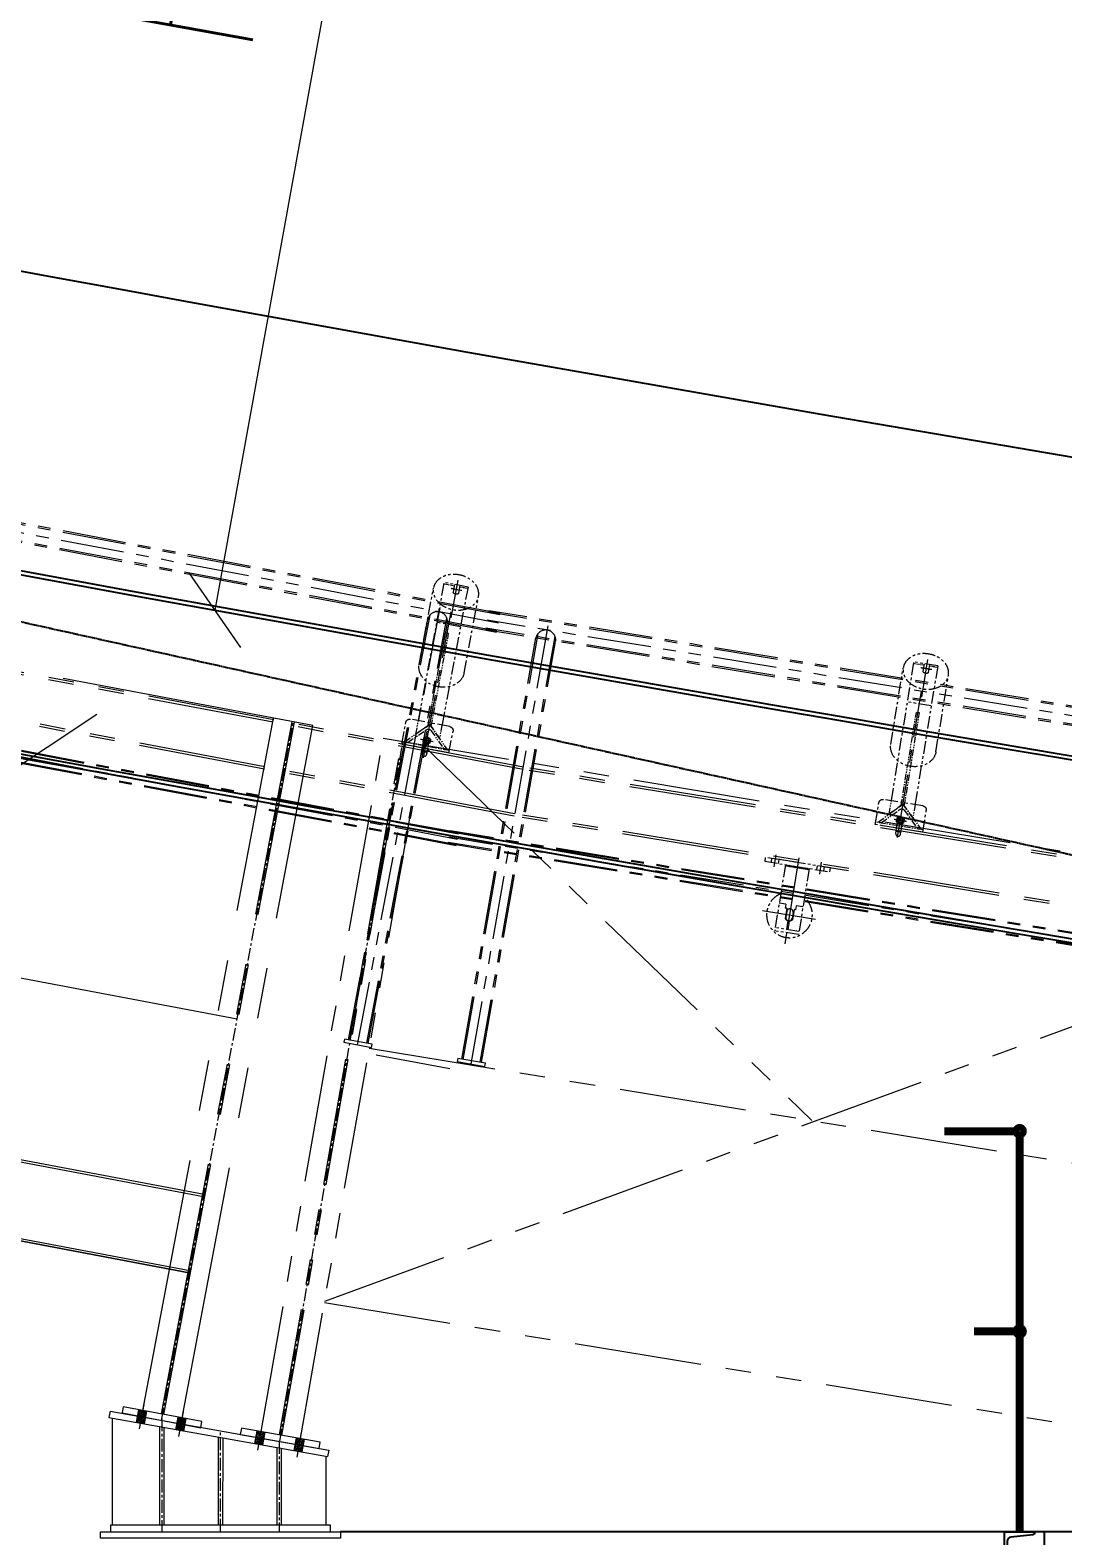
# Model space of a CAD drawing. Header units: millimetres. Extents: x -243837 to -5443, y 40 to 285140.
# Drawn here: x -130778 to -128198, y 110630 to 114390 of the extents above; entities that cross this region are included whole.
import ezdxf

# ---------------------------------------------------------------- set-up
doc = ezdxf.new("R2010")
doc.units = ezdxf.units.MM
for name, pattern in [('0', [0]), ('10326142$0$ELKABZEM', [4.001, 3, -0.5, 0.001, -0.5]), ('CENTER', [50.8, 31.75, -6.35, 6.35, -6.35]), ('CENTER2', [1.125, 0.75, -0.125, 0.125, -0.125]), ('HIDDEN', [0.375, 0.25, -0.125]), ('PHANTOM', [63.5, 31.75, -6.35, 6.35, -6.35, 6.35, -6.35]), ('PHANTOM2', [1.25, 0.625, -0.125, 0.125, -0.125, 0.125, -0.125])]:
    doc.linetypes.add(name, pattern=pattern)
doc.layers.add('0-45-GRID MARKS', color=6, linetype='Continuous')
doc.layers.add('3', color=3, linetype='Continuous')
for name, color, linetype, lineweight in [('2', 3, 'Continuous', 20), ('CEN', 1, 'CENTER', 9), ('OBJECT R', 3, 'Continuous', 25), ('PHANTAM', 21, 'PHANTOM', 0), ('phantom', 4, 'PHANTOM', 5), ('R-OBJECT', 2, 'Continuous', 20)]:
    doc.layers.add(name, color=color, linetype=linetype, lineweight=lineweight)
doc.styles.add('KA', font='romans.shx', dxfattribs={"width": 0.7})
doc.dimstyles.new('rakesh', dxfattribs={"dimscale": 160, "dimtxt": 2.5, "dimasz": 1, "dimexe": 0.8, "dimexo": 0.8, "dimgap": 1, "dimtad": 1, "dimdec": 0, "dimzin": 0, "dimdsep": 46, "dimtxsty": 'KA', "dimblk": 'OBLIQUE', "dimcen": 1.5, "dimclrd": 1, "dimclre": 1, "dimclrt": 2, "dimadec": 0, "dimazin": 0, "dimtfac": 1, "dimtdec": 0, "dimtmove": 0, "dimatfit": 2, "dimfxl": 0, "dimtolj": 1, "dimtzin": 0, "dimlwd": -1, "dimlwe": -1, "dimarcsym": 1})
doc.dimstyles.new('rakesh$0', dxfattribs={"dimscale": 160, "dimtxt": 2.5, "dimasz": 1, "dimexe": 0.8, "dimexo": 0.8, "dimgap": 1, "dimtad": 1, "dimdec": 0, "dimzin": 0, "dimdsep": 46, "dimtxsty": 'KA', "dimblk": 'OBLIQUE', "dimcen": 1.5, "dimclrd": 1, "dimclre": 1, "dimclrt": 2, "dimadec": 0, "dimazin": 0, "dimtfac": 1, "dimtdec": 0, "dimtmove": 0, "dimatfit": 2, "dimfxl": 1, "dimtolj": 1, "dimtzin": 0, "dimlwd": -1, "dimlwe": -1, "dimarcsym": 1})
pattern_1 = [(44.55, (3792857.4753, -395619.8113), (-2.1922857055, 2.2269953716), [])]
pattern_2 = [(44.55, (3788554.5642, -395586.7708), (-2.1922857055, 2.2269953716), [])]
pattern_3 = [(47.00527599, (-4950650.6916, -2456771.3008), (-2.2856765603, 2.1310344112), [])]

# ---------------------------------------------------------------- blocks, each defined once
blk = doc.blocks.new('_Oblique')
at = {"color": 0, "linetype": 'ByBlock', "lineweight": -2}
blk.add_line((-0.5, -0.5), (0.5, 0.5), dxfattribs=at)
blk = doc.blocks.new('*D224')
at = {"layer": 'DEFPOINTS', "color": 0, "ltscale": 10, "transparency": 16777216}
for p in [(-106760.2, 129714.9), (-190510.6, 125814.8, -169.4), (-106760.2, 110177.3)]:
    blk.add_point(p, dxfattribs=at)
at = {"layer": 'R-OBJECT', "color": 1, "ltscale": 10, "transparency": 16777216}
for p, q in [((-190510.6, 125942.8), (-190510.6, 129906.9)), ((-106760.2, 110305.3), (-106760.2, 129906.9)), ((-190510.6, 129714.9), (-106760.2, 129714.9))]:
    blk.add_line(p, q, dxfattribs=at)
at = {"layer": 'R-OBJECT', "color": 1, "ltscale": 10, "transparency": 16777216, "xscale": 160, "yscale": 160, "zscale": 160, "rotation": 180}
blk.add_blockref('_Oblique', (-190510.6, 129714.9), dxfattribs=at)
at = {"layer": 'R-OBJECT', "color": 1, "ltscale": 10, "transparency": 16777216, "xscale": 160, "yscale": 160, "zscale": 160}
blk.add_blockref('_Oblique', (-106760.2, 129714.9), dxfattribs=at)
at = {"layer": 'R-OBJECT', "color": 2, "ltscale": 10, "transparency": 16777216, "insert": (-148635.4, 130179.7), "char_height": 400, "attachment_point": 5, "style": 'KA'}
blk.add_mtext('\\A1;83750 (HORIZONTAL PULLEY CRS.)', dxfattribs=at)
blk = doc.blocks.new('*D228')
at = {"layer": 'DEFPOINTS', "color": 0, "ltscale": 10, "transparency": 16777216}
for p in [(-191009.9, 127989.4), (-191009.9, 115545.1, -13.1), (-108009.9, 113403.9)]:
    blk.add_point(p, dxfattribs=at)
at = {"layer": 'R-OBJECT', "color": 1, "ltscale": 10, "transparency": 16777216}
for p, q in [((-191009.9, 115673.1), (-191009.9, 128181.4)), ((-108009.9, 113531.9), (-108009.9, 128181.4)), ((-108009.9, 127989.4), (-191009.9, 127989.4))]:
    blk.add_line(p, q, dxfattribs=at)
at = {"layer": 'R-OBJECT', "color": 1, "ltscale": 10, "transparency": 16777216, "xscale": 160, "yscale": 160, "zscale": 160, "rotation": 180}
blk.add_blockref('_Oblique', (-191009.9, 127989.4), dxfattribs=at)
at = {"layer": 'R-OBJECT', "color": 1, "ltscale": 10, "transparency": 16777216, "xscale": 160, "yscale": 160, "zscale": 160}
blk.add_blockref('_Oblique', (-108009.9, 127989.4), dxfattribs=at)
at = {"layer": 'R-OBJECT', "color": 2, "ltscale": 10, "transparency": 16777216, "insert": (-149509.9, 128349.4), "char_height": 400, "attachment_point": 5, "style": 'KA'}
blk.add_mtext('\\A1;83000', dxfattribs=at)
blk = doc.blocks.new('A$C37F64B42')
at = {"layer": 'PHANTAM', "ltscale": 5}
for p, q in [((2000, 1124, 0), (-2002.5, 1124)), ((2000, 1120.4, 0), (-2002.5, 1120.4, 0)), ((2000, 1100, 0), (-2002.5, 1100, 0)), ((-1850, 0, 0), (-1850, 1124, 0)), ((0, 0), (0, 1124)), ((1850, 0, 0), (1850, 1124, 0)), ((2000, 1079.6, 0), (-2002.5, 1079.6, 0)), ((2000, 1076, 0), (-2002.5, 1076, 0)), ((-1875, 8, 0), (-1875, 1076, 0)), ((-1871.4, 8, 0), (-1871.4, 1087.9, 0)), ((-1828.6, 8, 0), (-1828.6, 1087.9, 0)), ((-1825, 8, 0), (-1825, 1076, 0)), ((-25, 8), (-25, 1076)), ((-21.4, 8), (-21.4, 1087.9)), ((21.4, 8), (21.4, 1087.9)), ((25, 8), (25, 1076)), ((1825, 8, 0), (1825, 1076, 0)), ((1828.6, 8, 0), (1828.6, 1087.9, 0)), ((1871.4, 8, 0), (1871.4, 1087.9, 0)), ((1875, 8, 0), (1875, 1076, 0)), ((2000, 566, 0), (-2002.5, 566, 0)), ((2000, 563.4, 0), (-2002.5, 563.4, 0)), ((2000, 550, 0), (-2002.5, 550, 0)), ((2000, 536.6, 0), (-2002.5, 536.6, 0)), ((2000, 534, 0), (-2002.5, 534, 0))]:
    blk.add_line(p, q, dxfattribs=at)
at = {"layer": 'PHANTAM', "ltscale": 5, "elevation": 0}
for points in [[(-1815, 8), (-1885, 8), (-1885, 0), (-1815, 0)], [(35, 8), (-35, 8), (-35, 0), (35, 0)], [(1885, 8), (1815, 8), (1815, 0), (1885, 0)]]:
    blk.add_lwpolyline(points, close=True, dxfattribs=at)
at = {"layer": 'PHANTAM', "ltscale": 5}
for centre in [(-1850, 1075, 0), (0, 1075), (1850, 1075, 0)]:
    blk.add_arc(centre, 25, 2.3383, 177.6617, dxfattribs=at)
blk = doc.blocks.new('A$C08FB2F03')
at = {"layer": 'PHANTAM', "ltscale": 20}
h = blk.add_hatch(dxfattribs=at)
h.set_pattern_fill('ANSI31', color=256, scale=25, angle=-0.45)
h.set_pattern_definition(pattern_2)
h.paths.add_polyline_path([(-1899.3, -358.3), (-1890.3, -358.3), (-1890.3, -374.3), (-1899.3, -374.3)])
h.paths.add_polyline_path([(-1908.3, -358.3), (-1899.3, -358.3), (-1899.3, -374.3), (-1908.3, -374.3)])
h.paths.add_polyline_path([(-1908.3, -374.3), (-1899.3, -374.3), (-1899.3, -390.3), (-1908.3, -390.3)])
h.paths.add_polyline_path([(-1899.3, -374.3), (-1890.3, -374.3), (-1890.3, -390.3), (-1899.3, -390.3)])
h = blk.add_hatch(dxfattribs=at)
h.set_pattern_fill('ANSI31', color=256, scale=25, angle=-0.45)
h.set_pattern_definition(pattern_2)
h.paths.add_polyline_path([(-1799.3, -358.3), (-1808.3, -358.3), (-1808.3, -374.3), (-1799.3, -374.3)])
h.paths.add_polyline_path([(-1790.3, -358.3), (-1799.3, -358.3), (-1799.3, -374.3), (-1790.3, -374.3)])
h.paths.add_polyline_path([(-1790.3, -374.3), (-1799.3, -374.3), (-1799.3, -390.3), (-1790.3, -390.3)])
h.paths.add_polyline_path([(-1799.3, -374.3), (-1808.3, -374.3), (-1808.3, -390.3), (-1799.3, -390.3)])
h = blk.add_hatch(dxfattribs=at)
h.set_pattern_fill('ANSI31', color=256, scale=25, angle=-0.45)
h.set_pattern_definition(pattern_1)
h.paths.add_polyline_path([(1800.7, -358.3), (1809.7, -358.3), (1809.7, -374.3), (1800.7, -374.3)])
h.paths.add_polyline_path([(1791.7, -358.3), (1800.7, -358.3), (1800.7, -374.3), (1791.7, -374.3)])
h.paths.add_polyline_path([(1791.7, -374.3), (1800.7, -374.3), (1800.7, -390.3), (1791.7, -390.3)])
h.paths.add_polyline_path([(1800.7, -374.3), (1809.7, -374.3), (1809.7, -390.3), (1800.7, -390.3)])
h = blk.add_hatch(dxfattribs=at)
h.set_pattern_fill('ANSI31', color=256, scale=25, angle=-0.45)
h.set_pattern_definition(pattern_1)
h.paths.add_polyline_path([(1900.7, -358.3), (1891.7, -358.3), (1891.7, -374.3), (1900.7, -374.3)])
h.paths.add_polyline_path([(1909.7, -358.3), (1900.7, -358.3), (1900.7, -374.3), (1909.7, -374.3)])
h.paths.add_polyline_path([(1909.7, -374.3), (1900.7, -374.3), (1900.7, -390.3), (1909.7, -390.3)])
h.paths.add_polyline_path([(1900.7, -374.3), (1891.7, -374.3), (1891.7, -390.3), (1900.7, -390.3)])
at = {"layer": 'CEN'}
for p, q in [((-1849.3, -374.3, 0), (-1849.3, 1400.7, 0)), ((1850.7, -374.3, 0), (1850.7, 1400.7, 0))]:
    blk.add_line(p, q, dxfattribs=at)
at = {"layer": 'PHANTAM', "ltscale": 20}
for p, q in [((1900.7, 1400.7, 0), (-1899.3, 1400.7, 0)), ((-1899.3, -358.3, 0), (-1899.3, 1400.7, 0)), ((-1852.3, -358.3, 0), (-1852.3, 1400.7, 0)), ((-1846.3, -358.3, 0), (-1846.3, 1400.7, 0)), ((-1799.3, -358.3, 0), (-1799.3, 1400.7, 0)), ((-1499.3, 1400), (0, 0)), ((0, 0), (1438.7, 1400)), ((0.7, 0), (0.7, 1400)), ((1800.7, -358.3, 0), (1800.7, 1400.7, 0)), ((1847.7, -358.3, 0), (1847.7, 1400.7, 0)), ((1853.7, -358.3, 0), (1853.7, 1400.7, 0)), ((1900.7, -358.3, 0), (1900.7, 1400.7, 0)), ((1850.7, 645.7, 0), (-1849.3, 645.7, 0)), ((1850.7, 0.7, 0), (-1849.3, 0.7, 0)), ((-1909.3, -390.3, 0), (-1909.3, -358.3, 0)), ((-1908.3, -390.3, 0), (-1908.3, -358.3, 0)), ((-1899.3, -405.3, 0), (-1899.3, -343.3, 0)), ((-1890.3, -390.3, 0), (-1890.3, -358.3, 0)), ((-1889.3, -390.3, 0), (-1889.3, -358.3, 0)), ((-1809.3, -390.3, 0), (-1809.3, -358.3, 0)), ((-1808.3, -390.3, 0), (-1808.3, -358.3, 0)), ((-1799.3, -405.3, 0), (-1799.3, -343.3, 0)), ((-1790.3, -390.3, 0), (-1790.3, -358.3, 0)), ((-1789.3, -390.3, 0), (-1789.3, -358.3, 0)), ((1790.7, -390.3, 0), (1790.7, -358.3, 0)), ((1791.7, -390.3, 0), (1791.7, -358.3, 0)), ((1800.7, -405.3, 0), (1800.7, -343.3, 0)), ((1809.7, -390.3, 0), (1809.7, -358.3, 0)), ((1810.7, -390.3, 0), (1810.7, -358.3, 0)), ((1890.7, -390.3, 0), (1890.7, -358.3, 0)), ((1891.7, -390.3, 0), (1891.7, -358.3, 0)), ((1900.7, -405.3, 0), (1900.7, -343.3, 0)), ((1909.7, -390.3, 0), (1909.7, -358.3, 0)), ((1910.7, -390.3, 0), (1910.7, -358.3, 0))]:
    blk.add_line(p, q, dxfattribs=at)
at = {"layer": 'PHANTAM', "ltscale": 20, "elevation": 0}
for points in [[(-1949.3, -358.3), (-1749.3, -358.3), (-1749.3, -374.3), (-1949.3, -374.3)], [(1950.7, -358.3), (1750.7, -358.3), (1750.7, -374.3), (1950.7, -374.3)]]:
    blk.add_lwpolyline(points, close=True, dxfattribs=at)
blk = doc.blocks.new('A$C423A7F94')
at = {"layer": 'PHANTAM', "ltscale": 10}
h = blk.add_hatch(dxfattribs=at)
h.set_pattern_fill('ANSI31', color=256, scale=25, angle=2.0053)
h.set_pattern_definition(pattern_3)
h.paths.add_polyline_path([(-18101.2, 2309.9), (-18092.3, 2308.3), (-18095.1, 2292.6), (-18104, 2294.2)])
h.paths.add_polyline_path([(-18110, 2311.5), (-18101.2, 2309.9), (-18104, 2294.2), (-18112.8, 2295.7)])
h.paths.add_polyline_path([(-18112.8, 2295.7), (-18104, 2294.2), (-18106.7, 2278.4), (-18115.6, 2280)])
h.paths.add_polyline_path([(-18104, 2294.2), (-18095.1, 2292.6), (-18097.9, 2276.8), (-18106.7, 2278.4)])
h = blk.add_hatch(dxfattribs=at)
h.set_pattern_fill('ANSI31', color=256, scale=25, angle=2.0053)
h.set_pattern_definition(pattern_3)
h.paths.add_polyline_path([(-18002.7, 2292.6), (-18011.6, 2294.1), (-18014.3, 2278.4), (-18005.5, 2276.8)])
h.paths.add_polyline_path([(-17993.8, 2291), (-18002.7, 2292.6), (-18005.5, 2276.8), (-17996.6, 2275.2)])
h.paths.add_polyline_path([(-17996.6, 2275.2), (-18005.5, 2276.8), (-18008.2, 2261), (-17999.4, 2259.5)])
h.paths.add_polyline_path([(-18005.5, 2276.8), (-18014.3, 2278.4), (-18017.1, 2262.6), (-18008.2, 2261)])
at = {"layer": 'CEN'}
blk.add_line((-18054.7, 2285.5, -480.1), (-17746.6, 4033.5, -480.1), dxfattribs=at)
at = {"layer": 'PHANTAM', "ltscale": 10}
for p, q in [((-18101.2, 2309.9, -480.1), (-17795.9, 4042.2, -480.1)), ((-18054.9, 2301.8, -480.1), (-17749.6, 4034.1, -480.1)), ((-18049, 2300.7, -480.1), (-17743.7, 4033, -480.1)), ((-18002.7, 2292.6, -480.1), (-17697.4, 4024.9, -480.1)), ((-17697.4, 4024.9, 0), (-16725.2, 3086.6, 0)), ((-17942.3, 2635.2, -480.1), (-15275.6, 3614.9, 0)), ((-18116.6, 2280.1, -480.1), (-18111, 2311.6, -480.1)), ((-18115.6, 2280, -480.1), (-18110, 2311.5, -480.1)), ((-18109.3, 2263.6, -480.1), (-18098.6, 2324.7, -480.1)), ((-18097.9, 2276.8, -480.1), (-18092.3, 2308.3, -480.1)), ((-18096.9, 2276.7, -480.1), (-18091.3, 2308.2, -480.1)), ((-18018.1, 2262.8, -480.1), (-18012.5, 2294.3, -480.1)), ((-18017.1, 2262.6, -480.1), (-18011.6, 2294.1, -480.1)), ((-18010.9, 2246.3, -480.1), (-18000.1, 2307.3, -480.1)), ((-17999.4, 2259.5, -480.1), (-17993.8, 2291, -480.1)), ((-17998.4, 2259.3, -480.1), (-17992.8, 2290.8, -480.1))]:
    blk.add_line(p, q, dxfattribs=at)
at = {"layer": 'PHANTAM', "ltscale": 10, "elevation": 0}
for points in [[(-17796.1, 4041.3), (-13105.6, 3260.5), (-8749.2, 2660.8), (-4379.3, 2170.6), (0, 1775)], [(-17830.9, 3267.2), (-13218, 2513.8), (-8842.8, 1911.5), (-4455.4, 1419.4), (-67.9, 1023.1)], [(-17942.9, 2632), (-13314, 1876), (-8922.7, 1271.5), (-4520.3, 777.6), (0, 369.3)]]:
    blk.add_lwpolyline(points, dxfattribs=at)
at = {"layer": 'PHANTAM', "ltscale": 10, "elevation": -480.1}
blk.add_lwpolyline([(-17953.5, 2283.9), (-18150.4, 2318.6), (-18153.2, 2302.8), (-17956.2, 2268.1)], close=True, dxfattribs=at)
blk = doc.blocks.new('A$C1B806FF8')
at = {"layer": 'PHANTAM', "ltscale": 5}
for p, q in [((-17576.7, 2207.9, 0), (-17381.6, 3314.8, 0)), ((-13054.3, 2583.8, 0), (-17536.3, 3315.8, 0)), ((-13051.3, 2603.9, 0), (-17533, 3335.9, 0)), ((-13050.7, 2607.5, 0), (-17532.4, 3339.5, 0)), ((-17599.9, 2220.1, 0), (-17414.6, 3271.9, 0)), ((-17596.4, 2219.5, 0), (-17408.9, 3283, 0)), ((-17554.2, 2212.1, 0), (-17366.8, 3275.6, 0)), ((-13057.9, 2560, 0), (-17540.2, 3292.1, 0)), ((-13057.4, 2563.6, 0), (-17539.6, 3295.7, 0)), ((-17550.7, 2211.4, 0), (-17365.3, 3263.2, 0)), ((-13134.2, 2053.1, 0), (-17629.6, 2787.4, 0)), ((-13133.8, 2055.7, 0), (-17629.2, 2789.9, 0)), ((-13138.5, 2024.1, 0), (-17634.4, 2758.3, 0)), ((-13138.1, 2026.6, 0), (-17633.9, 2760.9, 0)), ((-13136.2, 2039.9, 0), (-17631.8, 2774.1, 0))]:
    blk.add_line(p, q, dxfattribs=at)
at = {"layer": 'PHANTAM', "ltscale": 5, "elevation": 0}
blk.add_lwpolyline([(-17540.8, 2209.7), (-17609.8, 2221.8), (-17611.2, 2214), (-17542.2, 2201.8)], close=True, dxfattribs=at)
at = {"layer": 'PHANTAM', "ltscale": 5}
blk.add_arc((-17390.1, 3266.6, 0), 25, 352.3436, 167.667, dxfattribs=at)
blk = doc.blocks.new('A$C516630c2')
at = {"layer": 'CEN', "linetype": 'CENTER', "ltscale": 5}
for p, q in [((-596.9, -18.4), (-596.9, 76.9)), ((-593.9, -374.5), (-593.9, -4.2))]:
    blk.add_line(p, q, dxfattribs=at)
at = {"layer": 'phantom'}
for p, q in [((-654, -147.5), (-654, 46.5)), ((-623.9, 64.9), (-623.9, -285.7)), ((-604.1, 45.4), (-604.1, 64.9)), ((-589.6, 64.9), (-589.6, 45.4)), ((-563.9, -285.7), (-563.9, 64.9)), ((-539.7, -147.5), (-539.7, 46.5)), ((-623.9, -36.2), (-563.9, -36.2)), ((-653.9, -351.1), (-653.9, -296.1)), ((-643.9, -286.1), (-543.9, -286.1)), ((-533.9, -351.1), (-533.9, -296.1)), ((-653.9, -351.1), (-533.9, -351.1)), ((-599.9, -364.8), (-599.9, -351.1)), ((-587.9, -364.8), (-587.9, -351.1))]:
    blk.add_line(p, q, dxfattribs=at)
at = {"layer": 'phantom', "color": 0}
blk.add_line((-623.9, 64.9), (-563.9, 64.9), dxfattribs=at)
at = {"layer": 'phantom', "ltscale": 0.2}
for p, q in [((-623.9, 60.9), (-604.1, 60.9)), ((-589.6, 60.9), (-563.9, 60.9))]:
    blk.add_line(p, q, dxfattribs=at)
at = {"layer": 'phantom', "color": 1, "linetype": 'CENTER2'}
for p, q in [((-610.5, 53.3), (-583.3, 53.3)), ((-609.8, -331.1), (-578, -331.1))]:
    blk.add_line(p, q, dxfattribs=at)
at = {"layer": 'phantom', "ltscale": 0.5}
for p, q in [((-597.9, -293.5), (-597.9, -58.3)), ((-597.9, -58.3), (-589.9, -58.3)), ((-589.9, -293.5), (-589.9, -58.3)), ((-593.9, -289.9), (-646.9, -342.9)), ((-540.8, -342.9), (-593.9, -289.9)), ((-653.9, -345.1), (-533.9, -345.1))]:
    blk.add_line(p, q, dxfattribs=at)
at = {"layer": 'phantom', "color": 1, "linetype": 'CENTER'}
blk.add_line((-606.4, -331.1), (-581.4, -331.1), dxfattribs=at)
at = {"layer": 'phantom', "linetype": 'HIDDEN'}
for p, q in [((-599.9, -351.1), (-599.9, -331.1)), ((-587.9, -351.1), (-587.9, -331.1))]:
    blk.add_line(p, q, dxfattribs=at)
at = {"layer": 'phantom', "ltscale": 0.5}
blk.add_lwpolyline([(-623.9, -286.1), (-623.9, -319.9), (-593.9, -289.9), (-563.9, -319.9), (-563.9, -286.1)], dxfattribs=at)
blk.add_lwpolyline([(-541.6, -343.6), (-540.8, -342.9), (-541.6, -343.6, -0.414214), (-548.6, -343.6), (-587.5, -304.7, 0.414214), (-600.2, -304.7), (-639.1, -343.6, -0.414214), (-646.2, -343.6), (-646.9, -342.9)], format="xyb", dxfattribs=at)
blk.add_lwpolyline([(-602.5, -336.1), (-593.9, -341.1), (-585.2, -336.1), (-585.2, -326.1), (-593.9, -321.1), (-602.5, -326.1)], close=True, dxfattribs=at)
for radius in [8.66, 7]:
    blk.add_circle((-593.9, -331.1), radius, dxfattribs=at)
at = {"layer": 'phantom'}
for centre in [(-593.9, -331.1), (-593.9, -364.8)]:
    blk.add_circle(centre, 6, dxfattribs=at)
for centre, radius, start, end in [((-596.9, 50.1), 8.66, 213.1588, 326.8412), ((-643.9, -296.1), 10, 90, 180), ((-543.9, -296.1), 10, 0, 90), ((-593.9, -331.1), 5, 160.027, 105.0417)]:
    blk.add_arc(centre, radius, start, end, dxfattribs=at)
blk.add_ellipse((-596.9, 46.5), major_axis=(-57.2, 0), ratio=0.770678, dxfattribs=at)
blk.add_ellipse((-596.9, -147.5), major_axis=(-57.2, 0), ratio=0.805134, start_param=0, end_param=3.141593, dxfattribs=at)
blk = doc.blocks.new('A$Cd3488dc2')
at = {"layer": 'phantom'}
h = blk.add_hatch(dxfattribs=at)
h.set_pattern_fill('ANSI31', color=256, scale=12, style=0)
h.set_pattern_definition([(45, (-19335.906, -507.9576), (-1.06066017, 1.06066017), [])])
h.paths.add_polyline_path([(140.7, -269), (110.7, -269), (110.7, -272), (140.7, -272)])
h.paths.add_polyline_path([(170.7, -269), (140.7, -269), (140.7, -272), (170.7, -272)])
at = {"layer": 'CEN', "linetype": 'CENTER', "ltscale": 5}
for p, q in [((140.7, -247.3, -933251.8), (140.7, -464.8, -933251.8)), ((72.3, -391.1, -933251.8), (206.7, -391.1, -933251.8))]:
    blk.add_line(p, q, dxfattribs=at)
at = {"layer": 'phantom'}
for p, q in [((74.2, -259, -933251.8), (74.2, -269, -933251.8)), ((83.2, -249, -933251.8), (83.2, -279, -933251.8)), ((92.2, -259, -933251.8), (92.2, -269, -933251.8)), ((189.2, -259, -933251.8), (189.2, -269, -933251.8)), ((198.2, -249, -933251.8), (198.2, -279, -933251.8)), ((207.2, -259, -933251.8), (207.2, -269, -933251.8)), ((110.7, -269, -933251.8), (110.7, -436.4, -933251.8)), ((170.7, -269, -933251.8), (170.7, -436.4, -933251.8)), ((127.7, -366.1, -933251.8), (110.7, -366.1, -933251.8)), ((127.7, -366.1, -933251.8), (127.7, -376.1, -933251.8)), ((153.7, -366.1, -933251.8), (153.7, -376.1, -933251.8)), ((170.7, -366.1, -933251.8), (153.7, -366.1, -933251.8)), ((131.5, -376.1, -933251.8), (127.7, -376.1, -933251.8)), ((131.5, -376.1, -933251.8), (131.5, -402, -933251.8)), ((132.7, -384.1, -933251.8), (132.7, -398.2, -933251.8)), ((139.2, -406.1, -933251.8), (139.2, -428.4, -933251.8)), ((142.2, -406.1, -933251.8), (139.2, -406.1, -933251.8)), ((142.2, -406.1, -933251.8), (142.2, -428.4, -933251.8)), ((148.7, -384.1, -933251.8), (148.7, -398.2, -933251.8)), ((150, -376.1, -933251.8), (150, -402, -933251.8)), ((153.7, -376.1, -933251.8), (150, -376.1, -933251.8)), ((170.7, -428.4, -933251.8), (110.7, -428.4, -933251.8)), ((170.7, -436.4, -933251.8), (110.7, -436.4, -933251.8))]:
    blk.add_line(p, q, dxfattribs=at)
at = {"layer": 'phantom', "elevation": -933251.8}
blk.add_lwpolyline([(58.2, -259), (58.2, -269), (223.2, -269), (223.2, -259)], close=True, dxfattribs=at)
at = {"layer": 'phantom'}
for centre, radius, start, end in [((140.7, -391.1, -933251.8), 57.1, 121.619, 58.2913), ((140.7, -393.6, -933251.8), 12.5, 222.2686, 317.7314), ((140.7, -384.1, -933251.8), 8, 0, 180), ((140.7, -398.2, -933251.8), 8, 180, 0)]:
    blk.add_arc(centre, radius, start, end, dxfattribs=at)
for points in [[(107.7, -269, -933251.8), (110.7, -272, -933251.8), (110.7, -269, -933251.8)], [(173.7, -269, -933251.8), (170.7, -272, -933251.8), (170.7, -269, -933251.8)]]:
    blk.add_solid(points, dxfattribs=at)
blk = doc.blocks.new('*D397')
at = {"layer": 'DEFPOINTS', "color": 0, "ltscale": 10, "transparency": 16777216}
for p in [(-99129.9, 285140), (-130317, 112941.4)]:
    blk.add_point(p, dxfattribs=at)
at = {"layer": 'R-OBJECT', "color": 1, "ltscale": 10, "transparency": 16777216}
blk.add_line((-129734.3, 116158.5), (-130317, 112941.4), dxfattribs=at)
at = {"layer": 'R-OBJECT', "color": 1, "ltscale": 10, "transparency": 16777216, "xscale": 160, "yscale": 160, "zscale": 160, "rotation": 259.7343612702829}
blk.add_blockref('_Oblique', (-130317, 112941.4), dxfattribs=at)
at = {"layer": 'R-OBJECT', "color": 2, "ltscale": 10, "transparency": 16777216, "insert": (-130276.3, 115186.1), "char_height": 400, "attachment_point": 5, "rotation": 79.7344, "style": 'KA'}
blk.add_mtext('\\A1;R175000', dxfattribs=at)

msp = doc.modelspace()

# ---------------------------------------------------------------- linework, layer by layer
at = {"color": 1, "linetype": '10326142$0$ELKABZEM'}
msp.add_line((-137006.79, 114288.22), (-125808.57, 111805.63), dxfattribs=at)
at = {"color": 1}
msp.add_line((-126833.99, 110640.37, -480.07), (-130002.6, 110640.37, -480.07), dxfattribs=at)
at = {"color": 7, "linetype": '0'}
msp.add_arc((-99129.86, 285140.02), 174254.01, 257.5, 265, dxfattribs=at)
at = {"layer": '0-45-GRID MARKS'}
for radius in [175000, 174990, 175450, 175440]:
    msp.add_arc((-99129.86, 285140.02), radius, 257.5, 265, dxfattribs=at)
at = {"layer": '2', "color": 6}
for p, q in [((-130578.61, 110940.87, -480.07), (-130581.4, 110925.11, -480.07)), ((-130581.4, 110925.11, -480.07), (-130035.1, 110828.36, -480.07)), ((-130578.61, 110940.87, -480.07), (-130032.31, 110844.11, -480.07)), ((-130573.3, 110923.68, -480.07), (-130573.3, 110656.37, -480.07)), ((-130032.31, 110844.11, -480.07), (-130035.1, 110828.36, -480.07)), ((-130039.64, 110829.16, -480.07), (-130039.64, 110656.37, -480.07))]:
    msp.add_line(p, q, dxfattribs=at)
at = {"layer": '2', "color": 6, "elevation": -480.07}
for points in [[(-130454.07, 110902.78), (-130444.07, 110900.57), (-130444.07, 110656.37), (-130454.07, 110656.37)], [(-130307.26, 110876.62), (-130297.26, 110874.42), (-130297.6, 110656.37), (-130307.6, 110656.37)], [(-130160.82, 110850.83), (-130150.82, 110848.62), (-130151.13, 110656.37), (-130161.13, 110656.37)], [(-130027.6, 110656.37), (-130577.6, 110656.37), (-130577.6, 110640.37), (-130027.6, 110640.37)], [(-130602.6, 110640.37), (-130002.6, 110640.37), (-130002.6, 110624.37), (-130602.6, 110624.37)]]:
    msp.add_lwpolyline(points, close=True, dxfattribs=at)
at = {"layer": '3', "color": 6}
msp.add_line((-128243.88, 110440.37, 0), (-128243.88, 110640.37, 0), dxfattribs=at)
at = {"layer": '3', "color": 6, "elevation": 0}
msp.add_lwpolyline([(-128273.81, 110448.23, -0.383864), (-128268.88, 110442.76), (-128268.88, 110440.37), (-128343.88, 110440.37), (-128343.88, 110640.37), (-128268.88, 110640.37), (-128268.88, 110637.98, -0.383864), (-128273.81, 110632.51), (-128328.03, 110626.81, 0.383864), (-128337.88, 110615.87), (-128337.88, 110464.87, 0.383864), (-128328.03, 110453.93)], format="xyb", close=True, dxfattribs=at)
at = {"layer": 'CEN'}
for p, q in [((-130449.07, 110922.71, -480.07), (-130449.07, 110640.37, -480.07)), ((-130302.6, 110640.37, -480.07), (-130302.6, 110891.98, -480.07)), ((-130156.13, 110866.16, -480.07), (-130156.13, 110640.37, -480.07))]:
    msp.add_line(p, q, dxfattribs=at)
at = {"layer": 'PHANTAM', "ltscale": 10}
for p, q in [((-129546.92, 112543.76, 0), (-133699.05, 113326.94, 0)), ((-129545.81, 112549.66, 0), (-133697.94, 113332.84, 0)), ((-129568.98, 112426.82, 0), (-133721.11, 113210, 0)), ((-129567.86, 112432.72, 0), (-133719.99, 113215.9, 0))]:
    msp.add_line(p, q, dxfattribs=at)
for points in [[(-111510.7, 110297.75), (-116480.31, 110744.85), (-120850.41, 111235.21), (-125207.01, 111834.95), (-129546.77, 112543.74)], [(-111510.16, 110303.73), (-116479.71, 110750.82), (-120849.67, 111241.16), (-125206.12, 111840.88), (-129545.81, 112549.66)], [(-111521.37, 110179.23), (-116492.28, 110626.45), (-120865.16, 111117.12), (-125224.72, 111717.27), (-129565.96, 112426.29)], [(-111520.83, 110185.21), (-116491.68, 110632.42), (-120864.42, 111123.07), (-125223.82, 111723.2), (-129564.99, 112432.21)]]:
    msp.add_lwpolyline(points, dxfattribs=at)
at = {"layer": 'PHANTAM', "linetype": 'PHANTOM2', "lineweight": 5, "ltscale": 100, "const_width": 20, "elevation": 0}
for points in [[(-128306.38, 111640.37), (-128494.6, 111640.37)], [(-128306.38, 111640.37), (-128306.38, 110640.37)], [(-128306.38, 111140.37), (-128420.61, 111140.37)]]:
    msp.add_lwpolyline(points, dxfattribs=at)
for points in [[(-128314.38, 111640.37, 1), (-128298.38, 111640.37, 1)], [(-128314.38, 111140.37, 1), (-128298.38, 111140.37, 1)]]:
    msp.add_lwpolyline(points, format="xyb", close=True, dxfattribs=at)
at = {"layer": 'R-OBJECT', "ltscale": 10}
for p, q in [((-133980.53, 112163.63, -480.07), (-130344.75, 111477.27, -480.07)), ((-133979.42, 112169.53, -480.07), (-130343.64, 111483.16, -480.07)), ((-134016.52, 111973, -480.07), (-130380.74, 111286.63, -480.07)), ((-134015.41, 111978.9, -480.07), (-130379.63, 111292.53, -480.07)), ((-129729.44, 111795.75, 0), (-129914.01, 111830.6, 0))]:
    msp.add_line(p, q, dxfattribs=at)
at = {"layer": 'R-OBJECT'}
msp.add_line((-130326.95, 110640.37, 0), (-128243.88, 110640.37, 0), dxfattribs=at)

# ---------------------------------------------------------------- block references
at = {"layer": '0-45-GRID MARKS', "rotation": 349.3094519841719}
msp.add_blockref('A$C37F64B42', (-131777.95, 112199.39, 0), dxfattribs=at)
at = {"layer": 'OBJECT R', "xscale": -1}
for p, rotation in [((-130309.52, 113051), 349.3182972890977), ((-129137.22, 112838.68), 350.7235952614516)]:
    msp.add_blockref('A$C516630c2', p, dxfattribs=dict(at, rotation=rotation))
at = {"layer": 'OBJECT R', "rotation": 350.8185176920537}
msp.add_blockref('A$Cd3488dc2', (-128957.81, 112589.14, 933173.44), dxfattribs=at)
at = {"layer": 'R-OBJECT', "ltscale": 10, "rotation": 349.3094519816094}
msp.add_blockref('A$C08FB2F03', (-132199.48, 111629.28, -480.07), dxfattribs=at)
at = {"layer": 'R-OBJECT', "ltscale": 10}
for name, p in [('A$C1B806FF8', (-112100.16, 109600.28)), ('A$C423A7F94', (-112100.16, 108580.35, 0))]:
    msp.add_blockref(name, p, dxfattribs=at)

# ---------------------------------------------------------------- dimensions: what is measured, and where the dimension line sits
dim = msp.add_radius_dim(center=(-99129.86, 285140.02), mpoint=(-130316.98, 112941.4), dimstyle='rakesh', override={"dimexe": 1.2, "dimatfit": 3, "dimfxl": 0.18}, dxfattribs=at)
dim.commit()
dim.dimension.update_dxf_attribs({"geometry": '*D397', "text_midpoint": (-129922.05, 115121.99), "dimtype": 164})
dim = msp.add_linear_dim(base=(-106760.16, 129714.92), p1=(-190510.55, 125814.78, -169.38), p2=(-106760.16, 110177.28), text='<> (HORIZONTAL PULLEY CRS.)', dimstyle='rakesh', override={"dimexe": 1.2, "dimfxl": 0.18}, dxfattribs=at)
dim.commit()
dim.dimension.update_dxf_attribs({"geometry": '*D224', "text_midpoint": (-148635.36, 130179.68)})
dim = msp.add_linear_dim(base=(-191009.94, 127989.44), p1=(-108009.94, 113403.92), p2=(-191009.94, 115545.14, -13.06), dimstyle='rakesh$0', override={"dimexe": 1.2, "dimfxl": 0.18}, dxfattribs=at)
dim.commit()
dim.dimension.update_dxf_attribs({"geometry": '*D228', "text_midpoint": (-149509.94, 128349.44)})

doc.saveas('drawing.dxf')
